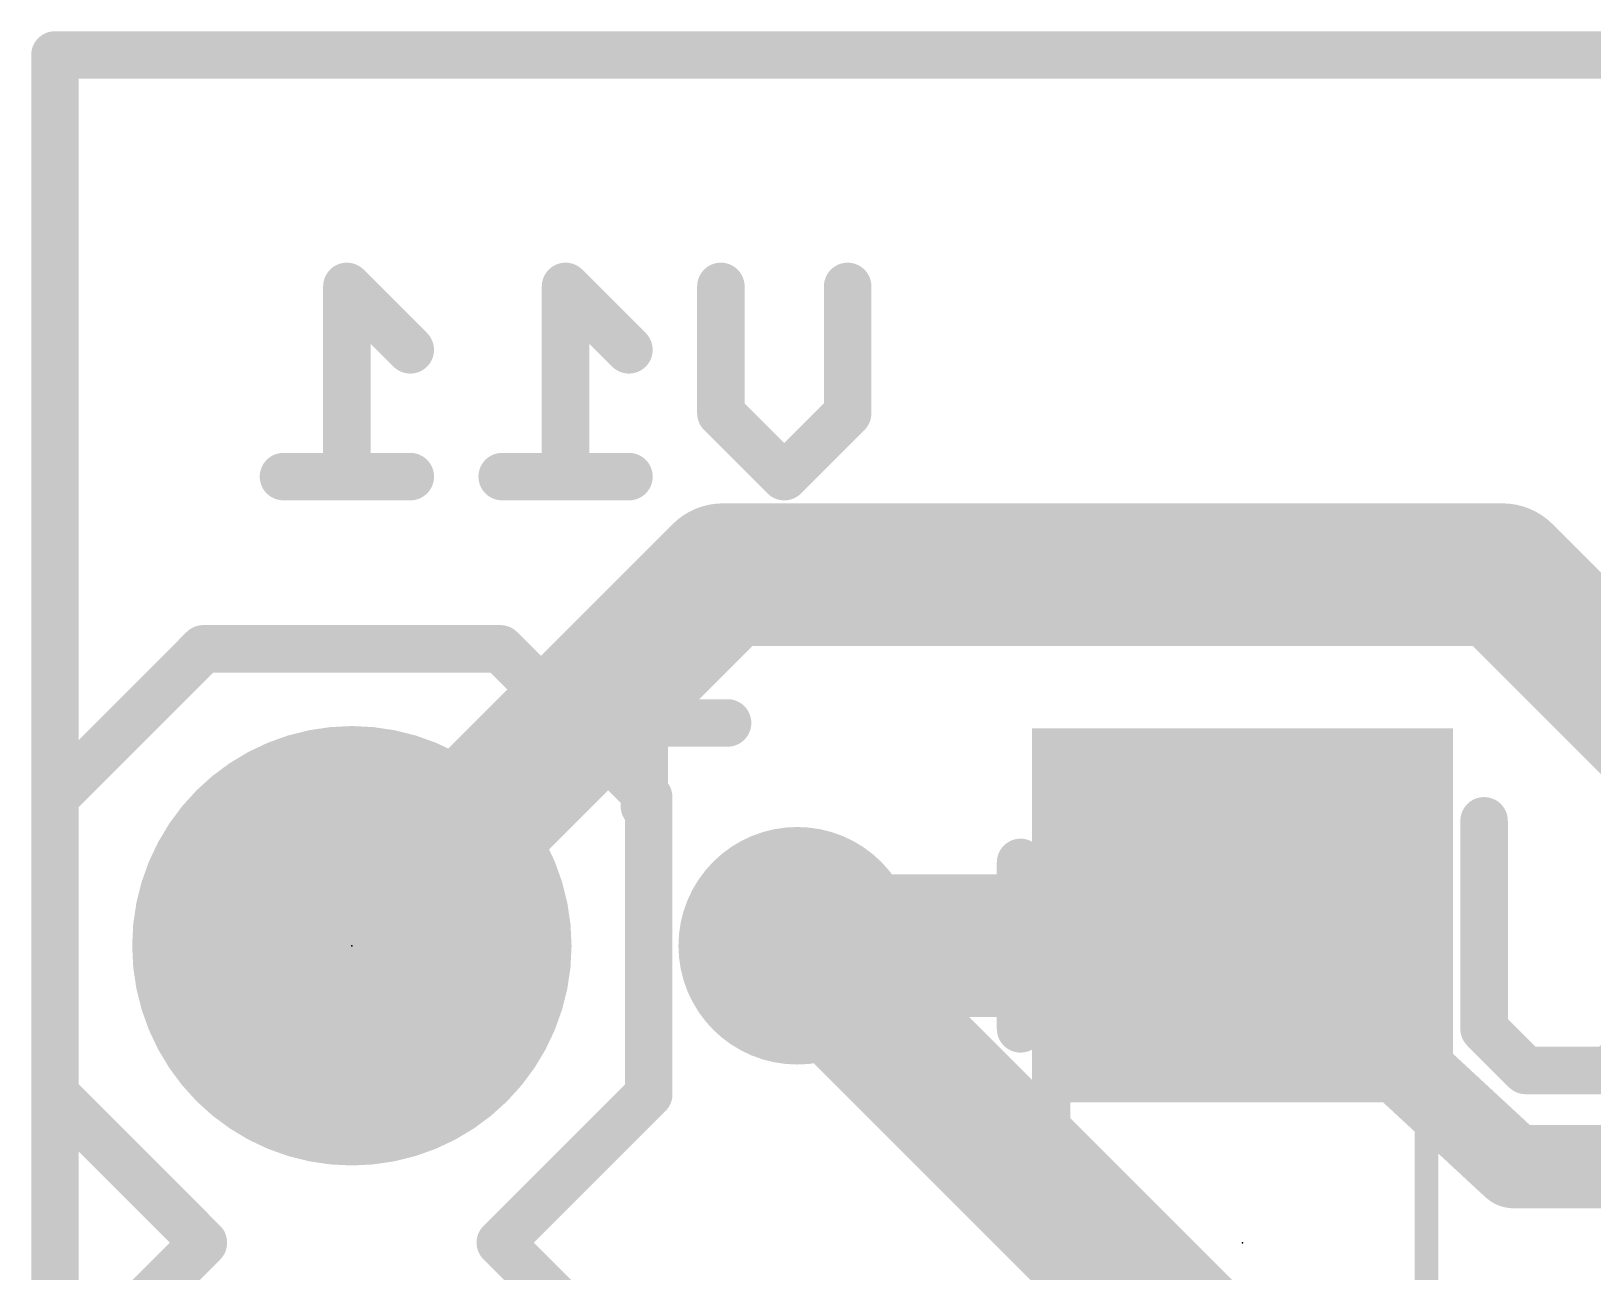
# Model space of a CAD drawing. Extents: x -19.1 to 20.4, y -11.4 to 20.4.
# Drawn here: x -0.1 to 6.58, y 15.12 to 20.42 of the extents above; entities that cross this region are included whole.
import ezdxf

# ---------------------------------------------------------------- set-up
doc = ezdxf.new("R2010")
doc.units = 0
for name, color, linetype in [('1', 12, 'CONTINUOUS'), ('16', 132, 'CONTINUOUS'), ('17', 110, 'CONTINUOUS'), ('18', 110, 'CONTINUOUS'), ('20', 53, 'CONTINUOUS'), ('21', 41, 'CONTINUOUS'), ('22', 40, 'CONTINUOUS'), ('23', 53, 'CONTINUOUS'), ('24', 53, 'CONTINUOUS'), ('51', 53, 'CONTINUOUS')]:
    doc.layers.add(name, color=color, linetype=linetype)

# ---------------------------------------------------------------- blocks, each defined once
blk = doc.blocks.new('RECT')
blk.add_solid([(-0.5, -0.5), (0.5, -0.5), (-0.5, 0.5), (0.5, 0.5)])
blk = doc.blocks.new('ROUNDP')
at = {"const_width": 0.5}
blk.add_lwpolyline([(0, -0.25, 1), (0, 0.25, 1), (0, -0.25)], format="xyb", dxfattribs=at)
blk = doc.blocks.new('ROUNDV')
at = {"const_width": 0.5}
blk.add_lwpolyline([(0, -0.25, 1), (0, 0.25, 1), (0, -0.25)], format="xyb", dxfattribs=at)

msp = doc.modelspace()

# ---------------------------------------------------------------- linework, layer by layer
at = {"layer": '1'}
for points, const_width in [([(0, 20.32), (20.32, 20.32)], 0.2032), ([(0, 0), (0, 20.32)], 0.2032), ([(1.27, 16.51), (2.8575, 18.0975)], 0.6096), ([(2.8575, 18.0975), (6.1913, 18.0975)], 0.6096), ([(6.1913, 18.0975), (7.7563, 16.5325)], 0.6096), ([(5.08, 16.51), (5.08, 16.64)], 0.6096), ([(3.175, 16.51), (5.08, 16.51)], 0.6096), ([(5.08, 16.64), (6.24, 15.565)], 0.3556), ([(6.24, 15.565), (8.685, 15.565)], 0.3556)]:
    msp.add_lwpolyline(points, dxfattribs=dict(at, const_width=const_width))
for points, const_width in [([(0, 20.3708, 1), (0, 20.2692)], 0.1016), ([(0.0508, 20.32, 1), (-0.0508, 20.32)], 0.1016), ([(2.8575, 18.2499, 1), (2.8575, 17.9451)], 0.3048), ([(2.9653, 17.9897, 1), (2.7497, 18.2053)], 0.3048), ([(6.2991, 18.2053, 1), (6.0835, 17.9897)], 0.3048), ([(6.1913, 17.9451, 1), (6.1913, 18.2499)], 0.3048), ([(5.2324, 16.64, 1), (4.9276, 16.64)], 0.3048), ([(1.1622, 16.6178, 1), (1.3778, 16.4022)], 0.3048), ([(3.175, 16.6624, 1), (3.175, 16.3576)], 0.3048), ([(5.1404, 16.7052, 1), (5.0196, 16.5748)], 0.1778), ([(5.08, 16.3576, 1), (5.08, 16.6624)], 0.3048), ([(4.9276, 16.51, 1), (5.2324, 16.51)], 0.3048), ([(6.24, 15.6539, 1), (6.24, 15.4761)], 0.1778), ([(6.1796, 15.4998, 1), (6.3004, 15.6302)], 0.1778)]:
    msp.add_lwpolyline(points, format="xyb", dxfattribs=dict(at, const_width=const_width))
at = {"layer": '16'}
for points, const_width in [([(0, 20.32), (20.32, 20.32)], 0.2032), ([(0, 0), (0, 20.32)], 0.2032), ([(1.5199, 19.0589), (1.2487, 19.3301)], 0.2032), ([(1.2487, 19.3301), (1.2487, 18.5166)], 0.2032), ([(2.4554, 19.0589), (2.1842, 19.3301)], 0.2032), ([(2.1842, 19.3301), (2.1842, 18.5166)], 0.2032), ([(2.8486, 18.7878), (2.8486, 19.3301)], 0.2032), ([(3.3909, 19.3301), (3.3909, 18.7878)], 0.2032), ([(3.1197, 18.5166), (2.8486, 18.7878)], 0.2032), ([(3.3909, 18.7878), (3.1197, 18.5166)], 0.2032), ([(1.5199, 18.5166), (0.9775, 18.5166)], 0.2032), ([(2.4554, 18.5166), (1.9131, 18.5166)], 0.2032), ([(5.08, 14.605), (3.175, 16.51)], 0.6096)]:
    msp.add_lwpolyline(points, dxfattribs=dict(at, const_width=const_width))
for points, const_width in [([(0, 20.3708, 1), (0, 20.2692)], 0.1016), ([(0.0508, 20.32, 1), (-0.0508, 20.32)], 0.1016), ([(1.2846, 19.366, 1), (1.2128, 19.2942)], 0.1016), ([(1.2995, 19.3301, 1), (1.1979, 19.3301)], 0.1016), ([(2.2201, 19.366, 1), (2.1483, 19.2942)], 0.1016), ([(2.235, 19.3301, 1), (2.1334, 19.3301)], 0.1016), ([(2.8994, 19.3301, 1), (2.7978, 19.3301)], 0.1016), ([(3.4417, 19.3301, 1), (3.3401, 19.3301)], 0.1016), ([(1.4839, 19.023, 1), (1.5558, 19.0948)], 0.1016), ([(2.4195, 19.023, 1), (2.4913, 19.0948)], 0.1016), ([(2.8845, 18.8237, 1), (2.8127, 18.7518)], 0.1016), ([(2.7978, 18.7878, 1), (2.8994, 18.7878)], 0.1016), ([(3.3401, 18.7878, 1), (3.4417, 18.7878)], 0.1016), ([(3.4268, 18.7518, 1), (3.355, 18.8237)], 0.1016), ([(0.9775, 18.5674, 1), (0.9775, 18.4658)], 0.1016), ([(1.5199, 18.4658, 1), (1.5199, 18.5674)], 0.1016), ([(1.9131, 18.5674, 1), (1.9131, 18.4658)], 0.1016), ([(2.4554, 18.4658, 1), (2.4554, 18.5674)], 0.1016), ([(3.0838, 18.5525, 1), (3.1557, 18.4807)], 0.1016), ([(3.0838, 18.4807, 1), (3.1557, 18.5525)], 0.1016), ([(1.1979, 18.5166, 1), (1.2995, 18.5166)], 0.1016), ([(2.1334, 18.5166, 1), (2.235, 18.5166)], 0.1016), ([(3.2828, 16.6178, 1), (3.0672, 16.4022)], 0.3048)]:
    msp.add_lwpolyline(points, format="xyb", dxfattribs=dict(at, const_width=const_width))
at = {"layer": '20', "const_width": 0.2032}
for points in [[(20.32, 20.32), (0, 20.32)], [(0, 20.32), (0, 0)]]:
    msp.add_lwpolyline(points, dxfattribs=at)
at = {"layer": '20', "const_width": 0.1016}
for points in [[(0, 20.3708, 1), (0, 20.2692)], [(0.0508, 20.32, 1), (-0.0508, 20.32)]]:
    msp.add_lwpolyline(points, format="xyb", dxfattribs=at)
at = {"layer": '21', "const_width": 0.2032}
for points in [[(2.5213, 17.8189), (2.5213, 17.1071)], [(2.1654, 17.463), (2.8772, 17.463)]]:
    msp.add_lwpolyline(points, dxfattribs=at)
at = {"layer": '21', "const_width": 0.1016}
for points in [[(2.5721, 17.8189, 1), (2.4705, 17.8189)], [(2.1654, 17.5138, 1), (2.1654, 17.4122)], [(2.8772, 17.4122, 1), (2.8772, 17.5138)], [(2.4705, 17.1071, 1), (2.5721, 17.1071)]]:
    msp.add_lwpolyline(points, format="xyb", dxfattribs=at)
at = {"layer": '22', "const_width": 0.2032}
for points in [[(0, 17.145), (0.635, 17.78)], [(0.635, 17.78), (1.905, 17.78)], [(1.905, 17.78), (2.54, 17.145)], [(0, 17.145), (0, 15.875)], [(2.54, 15.875), (2.54, 17.145)], [(5.6559, 17.0443), (4.9441, 17.0443)], [(5.3, 15.9766), (5.3, 17.0443)], [(6.1135, 16.1546), (6.1135, 17.0443)], [(4.1306, 16.8664), (4.1306, 16.1546)], [(4.4865, 16.5105), (3.7747, 16.5105)], [(6.2914, 15.9766), (6.1135, 16.1546)], [(6.8253, 16.1546), (6.6474, 15.9766)], [(6.6474, 15.9766), (6.2914, 15.9766)], [(0, 15.875), (0.635, 15.24)], [(1.905, 15.24), (2.54, 15.875)], [(0.635, 15.24), (0, 14.605)], [(2.54, 14.605), (1.905, 15.24)]]:
    msp.add_lwpolyline(points, dxfattribs=at)
at = {"layer": '22', "const_width": 0.1016}
for points in [[(0.635, 17.8308, 1), (0.635, 17.7292)], [(0.6709, 17.7441, 1), (0.5991, 17.8159)], [(1.9409, 17.8159, 1), (1.8691, 17.7441)], [(1.905, 17.7292, 1), (1.905, 17.8308)], [(0.0508, 17.145, 1), (-0.0508, 17.145)], [(2.5908, 17.145, 1), (2.4892, 17.145)], [(-0.0359, 17.1809, 1), (0.0359, 17.1091)], [(2.5041, 17.1091, 1), (2.5759, 17.1809)], [(4.9441, 17.0951, 1), (4.9441, 16.9935)], [(5.3508, 17.0443, 1), (5.2492, 17.0443)], [(5.6559, 16.9935, 1), (5.6559, 17.0951)], [(6.1643, 17.0443, 1), (6.0627, 17.0443)], [(4.1814, 16.8664, 1), (4.0798, 16.8664)], [(3.7747, 16.5613, 1), (3.7747, 16.4597)], [(4.4865, 16.4597, 1), (4.4865, 16.5613)], [(6.1494, 16.1905, 1), (6.0776, 16.1186)], [(4.0798, 16.1546, 1), (4.1814, 16.1546)], [(6.0627, 16.1546, 1), (6.1643, 16.1546)], [(6.2914, 16.0274, 1), (6.2914, 15.9258)], [(6.2555, 15.9407, 1), (6.3274, 16.0125)], [(6.6114, 16.0125, 1), (6.6833, 15.9407)], [(0.0359, 15.9109, 1), (-0.0359, 15.8391)], [(2.5759, 15.8391, 1), (2.5041, 15.9109)], [(5.2492, 15.9766, 1), (5.3508, 15.9766)], [(-0.0508, 15.875, 1), (0.0508, 15.875)], [(2.4892, 15.875, 1), (2.5908, 15.875)], [(0.6709, 15.2041, 1), (0.5991, 15.2759)], [(0.5991, 15.2041, 1), (0.6709, 15.2759)], [(1.9409, 15.2759, 1), (1.8691, 15.2041)], [(1.8691, 15.2759, 1), (1.9409, 15.2041)]]:
    msp.add_lwpolyline(points, format="xyb", dxfattribs=at)
at = {"layer": '23'}
msp.add_point((5.08, 15.24), dxfattribs=at)
at = {"layer": '24'}
msp.add_point((1.27, 16.51), dxfattribs=at)
at = {"layer": '51', "const_width": 0.1016}
for points in [[(4.293, 16.205), (4.293, 14.275)], [(5.867, 16.205), (5.867, 14.275)]]:
    msp.add_lwpolyline(points, dxfattribs=at)
at = {"layer": '51', "const_width": 0.0508}
for points in [[(4.3184, 16.205, 1), (4.2676, 16.205)], [(5.8924, 16.205, 1), (5.8416, 16.205)]]:
    msp.add_lwpolyline(points, format="xyb", dxfattribs=at)

# ---------------------------------------------------------------- block references
at = {"layer": '1', "xscale": 1.6, "yscale": 1.8, "rotation": 270}
msp.add_blockref('RECT', (5.08, 16.64), dxfattribs=at)
at = {"layer": '17', "xscale": 1.8796, "yscale": 1.8796, "rotation": 180}
msp.add_blockref('ROUNDP', (1.27, 16.51), dxfattribs=at)
msp.add_blockref('ROUNDP', (1.27, 16.51), dxfattribs=at)
at = {"layer": '18', "xscale": 1.016, "yscale": 1.016}
msp.add_blockref('ROUNDV', (3.175, 16.51), dxfattribs=at)
msp.add_blockref('ROUNDV', (3.175, 16.51), dxfattribs=at)
at = {"layer": '51', "xscale": 0.7501, "yscale": 1.7, "rotation": 270}
msp.add_blockref('RECT', (5.0791, 16.5668), dxfattribs=at)

doc.saveas('drawing.dxf')
